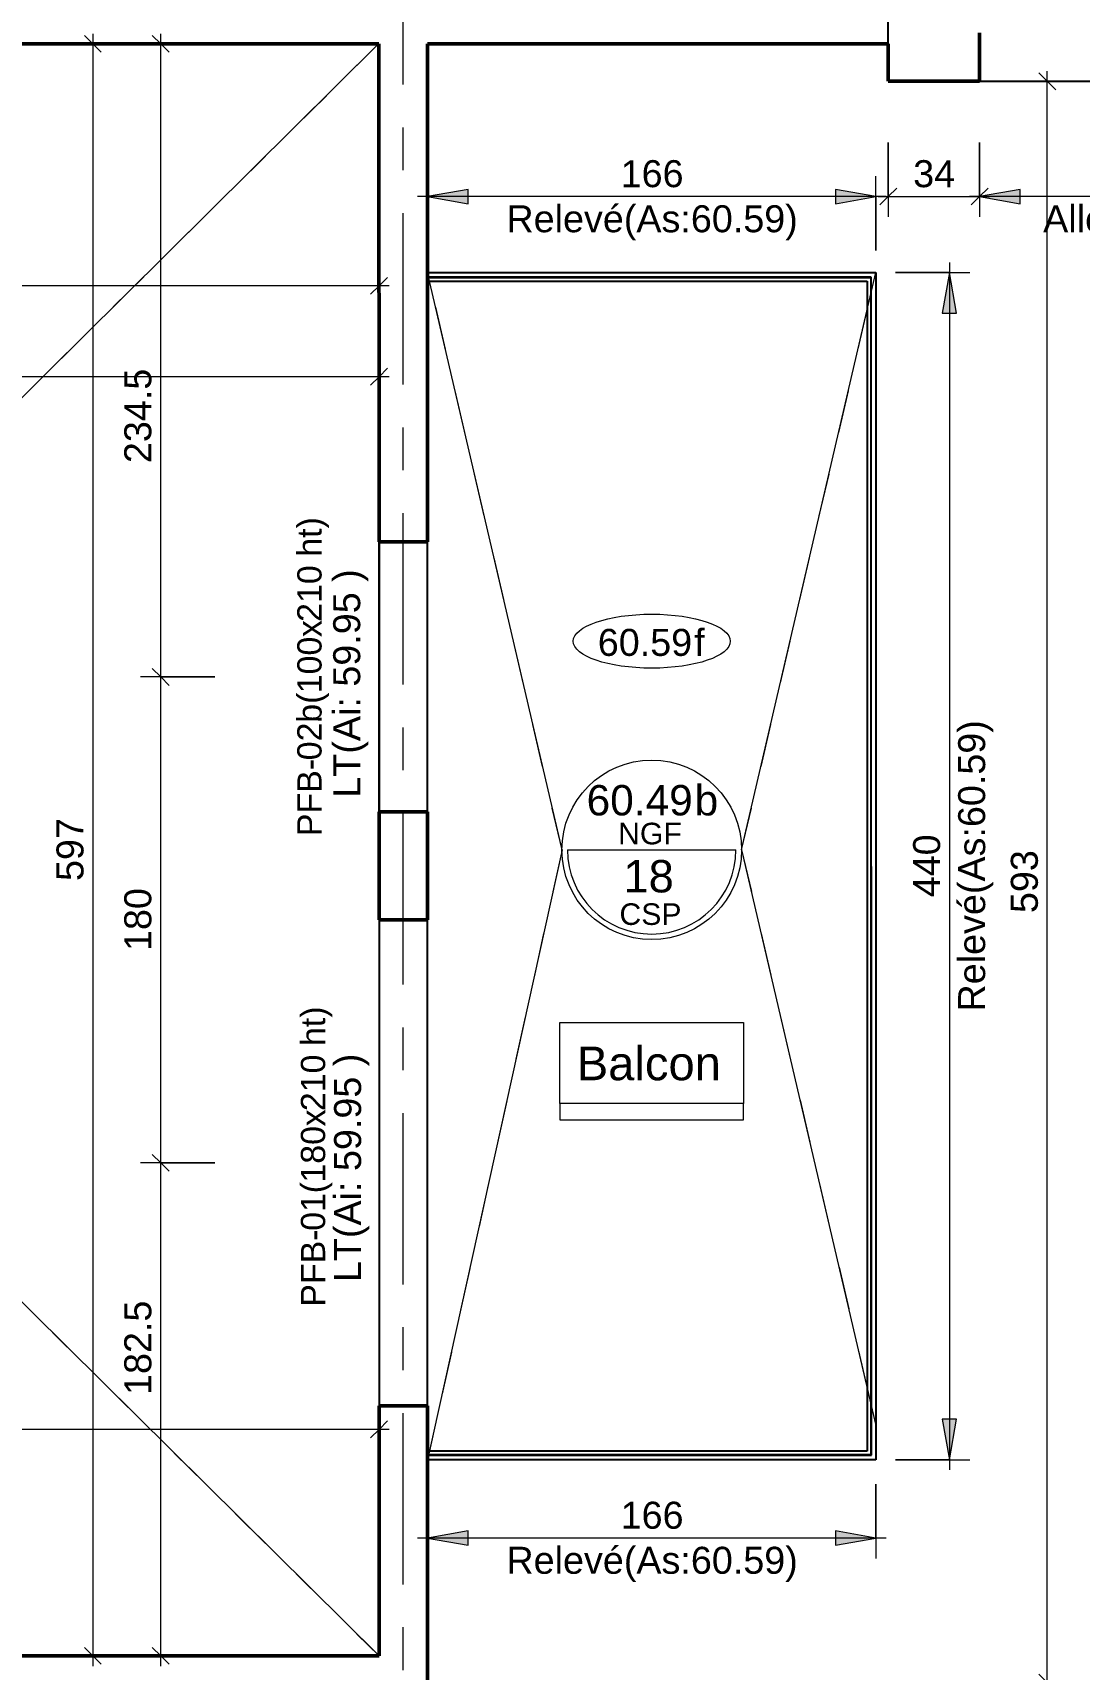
# Model space of a CAD drawing. Header units: metres. Extents: x 399 to 3028, y -427 to 863.
# Drawn here: x 420.51 to 424.38, y -398.77 to -392.7 of the extents above; entities that cross this region are included whole.
import ezdxf

# ---------------------------------------------------------------- set-up
doc = ezdxf.new("R2010")
doc.units = ezdxf.units.M
doc.linetypes.add('Ligne de quadrillage', pattern=[1.11125, 0.635, -0.15875, 0.15875, -0.15875])
doc.linetypes.add('Tiret', pattern=[0.3175, 0.15875, -0.15875])
for name, color, linetype, lineweight in [('A-ANNO-DIMS', 211, 'Continuous', 9), ('A-ANNO-DIMS-50', 211, 'Continuous', 9), ('A-DETL', 90, 'Continuous', 18), ('A-DETL-GENF', 92, 'Continuous', 18), ('A-DOOR-IDEN', 31, 'Continuous', 18), ('A-FLOR', 192, 'Continuous', 18), ('A-WALL', 113, 'Continuous', 18), ('G-ANNO-DIMS', 111, 'Continuous', 9), ('G-ANNO-TEXT', 231, 'Continuous', 9), ('S-FLOR-SYMB', 171, 'Continuous', 9), ('S-GRID', 1, 'Continuous', 9)]:
    doc.layers.add(name, color=color, linetype=linetype, lineweight=lineweight)
doc.styles.add('Arial', font='arial.ttf', dxfattribs={"height": 0.1})
doc.styles.add('Arial_10', font='arial.ttf', dxfattribs={"height": 0.12})
doc.styles.add('Arial_11', font='arial.ttf', dxfattribs={"height": 0.125})
doc.styles.add('Arial_6', font='arial.ttf', dxfattribs={"height": 0.09})
doc.styles.add('Arial_8', font='arial.ttf', dxfattribs={"height": 0.0016})
doc.styles.add('Arial_9', font='arial.ttf', dxfattribs={"height": 0.1125})
doc.dimstyles.new('AES-_COTATION_1_50', dxfattribs={"dimscale": 0.3048, "dimtxt": 0.102026, "dimasz": 0.205052, "dimexe": 0.246063, "dimexo": 0.0625, "dimgap": 0.016404, "dimtad": 1, "dimdec": 1, "dimlfac": 100, "dimrnd": 0.5, "dimdsep": 46, "dimtxsty": 'Arial', "dimblk1": 'OBLIQUE', "dimblk2": 'OBLIQUE', "dimsah": 1, "dimcen": 0.09, "dimdle": 0.123031, "dimazin": 0, "dimtfac": 1, "dimtdec": 4, "dimtix": 1, "dimtmove": 0, "dimatfit": 3, "dimfxl": 0.656168, "dimfxlon": 1, "dimtvp": 1, "dimtolj": 1, "dimtzin": 0, "dimarcsym": 2})
doc.dimstyles.new('AES-_COTATION_1_50_1', dxfattribs={"dimscale": 0.3048, "dimtxt": 0.102026, "dimasz": 0.205052, "dimexe": 0.246063, "dimexo": 0.0625, "dimgap": 0.016404, "dimtad": 1, "dimdec": 1, "dimlfac": 100, "dimrnd": 0.5, "dimdsep": 46, "dimtxsty": 'Arial', "dimblk1": 'OBLIQUE', "dimblk2": 'OBLIQUE', "dimsah": 1, "dimcen": 0.09, "dimdle": 0.123031, "dimazin": 0, "dimtfac": 1, "dimtdec": 4, "dimtix": 1, "dimtmove": 2, "dimatfit": 3, "dimfxl": 0.656168, "dimfxlon": 1, "dimtvp": 1, "dimtolj": 1, "dimtzin": 0, "dimarcsym": 2})
doc.dimstyles.new('AES-_COTATION_1_50_2', dxfattribs={"dimscale": 0.3048, "dimtxt": 0.102026, "dimasz": 0.205052, "dimexe": 0.246063, "dimexo": 0.0625, "dimgap": 0.016404, "dimtad": 1, "dimdec": 1, "dimlfac": 100, "dimrnd": 0.5, "dimdsep": 46, "dimtxsty": 'Arial', "dimblk1": 'OBLIQUE', "dimblk2": 'OBLIQUE', "dimsah": 1, "dimcen": 0.09, "dimdle": 0.123031, "dimazin": 0, "dimtfac": 1, "dimtdec": 4, "dimtix": 1, "dimtmove": 0, "dimatfit": 3, "dimfxl": 0.656168, "dimfxlon": 1, "dimtvp": 1, "dimtolj": 1, "dimtzin": 0, "dimarcsym": 2})
doc.dimstyles.new('AES-_COTATION_1_50_3', dxfattribs={"dimscale": 0.3048, "dimtxt": 0.102026, "dimasz": 0.205052, "dimexe": 0.246063, "dimexo": 0.0625, "dimgap": 0.016404, "dimtad": 1, "dimdec": 1, "dimlfac": 100, "dimrnd": 0.5, "dimdsep": 46, "dimtxsty": 'Arial', "dimblk1": 'OBLIQUE', "dimblk2": 'OBLIQUE', "dimsah": 1, "dimcen": 0.09, "dimdle": 0.123031, "dimazin": 0, "dimtfac": 1, "dimtdec": 4, "dimtix": 1, "dimtmove": 0, "dimatfit": 3, "dimfxl": 0.656168, "dimfxlon": 1, "dimtvp": 1, "dimtolj": 1, "dimtzin": 0, "dimarcsym": 2})
doc.dimstyles.new('AES-_COTATION_Allège_1_50', dxfattribs={"dimscale": 0.3048, "dimtxt": 0.102026, "dimasz": 0.492126, "dimexe": 0.246063, "dimexo": 0.0625, "dimgap": 0.016404, "dimtad": 1, "dimdec": 1, "dimlfac": 100, "dimrnd": 0.5, "dimdsep": 46, "dimtxsty": 'Arial', "dimsah": 1, "dimcen": 0.09, "dimdle": 0.123031, "dimazin": 0, "dimtfac": 1, "dimtdec": 4, "dimtix": 1, "dimtmove": 0, "dimatfit": 3, "dimfxl": 0.656168, "dimfxlon": 1, "dimtvp": 1, "dimtolj": 1, "dimtzin": 0, "dimarcsym": 2})

# ---------------------------------------------------------------- blocks, each defined once
blk = doc.blocks.new('AES-Etiquette Dalle CSP brut vide - Dalle bidirectionnelle-1788755-AES_EXE_BET_TZ_R_1_COF_0100-Plan coffrage PH R_1 Diffusion')
at = {"layer": 'S-FLOR-SYMB'}
blk.add_line((-0.00624, 0), (0.00624, 0), dxfattribs=at)
blk.add_circle((0, 0), 0.00665, dxfattribs=at)
blk.add_arc((0, 0), 0.00624, 180, 360, dxfattribs=at)
at = {"layer": 'S-FLOR-SYMB', "char_height": 0.0016, "attachment_point": 1, "style": 'Arial_8'}
for s, insert, width in [('NGF', (-0.00249, 0.00201), 0.0058523), ('CSP', (-0.00239, -0.00396), 0.005692)]:
    blk.add_mtext(s, dxfattribs=dict(at, insert=insert, width=width))
blk = doc.blocks.new('DIMBLOCK52-AES_EXE_BET_TZ_R_1_COF_0100-Plan coffrage PH R_1 Diffusion')
at = {"layer": 'A-ANNO-DIMS-50', "transparency": 16777216}
for p, q in [((421.1822, -396.8896), (420.9072, -396.8896)), ((420.9822, -396.8896), (420.9509, -396.8583)), ((420.9822, -398.7536), (420.9822, -396.8896)), ((420.9822, -396.8896), (421.0134, -396.9208)), ((420.9822, -396.8896), (421.1822, -396.8896)), ((420.7822, -398.7161), (421.0572, -398.7161)), ((420.9822, -398.7161), (420.7822, -398.7161)), ((420.9822, -398.7161), (420.9509, -398.6848)), ((420.9822, -398.7161), (421.0134, -398.7473))]:
    blk.add_line(p, q, dxfattribs=at)
at = {"layer": 'A-ANNO-DIMS-50', "color": 0, "transparency": 16777216, "insert": (420.8473, -397.7496), "char_height": 0.1, "width": 0.416266, "attachment_point": 1, "rotation": 90, "line_spacing_factor": 0.941778, "style": 'Arial'}
blk.add_mtext('182.5', dxfattribs=at)
blk = doc.blocks.new('_Oblique')
at = {"color": 0, "linetype": 'ByBlock', "lineweight": -2}
blk.add_line((-0.5, -0.5), (0.5, 0.5), dxfattribs=at)
blk = doc.blocks.new('DIMBLOCK53-AES_EXE_BET_TZ_R_1_COF_0100-Plan coffrage PH R_1 Diffusion')
at = {"layer": 'A-ANNO-DIMS-50', "transparency": 16777216}
for p, q in [((420.9821, -395.0896), (420.9509, -395.0583)), ((421.1821, -395.0896), (420.9071, -395.0896)), ((420.9822, -396.8896), (420.9821, -395.0896)), ((420.9821, -395.0896), (421.0134, -395.1208)), ((420.9821, -395.0896), (421.1821, -395.0896)), ((421.1822, -396.8896), (420.9072, -396.8896)), ((420.9822, -396.8896), (420.9509, -396.8583)), ((420.9822, -396.8896), (421.0134, -396.9208)), ((420.9822, -396.8896), (421.1822, -396.8896))]:
    blk.add_line(p, q, dxfattribs=at)
at = {"layer": 'A-ANNO-DIMS-50', "color": 0, "transparency": 16777216, "insert": (420.8473, -396.105), "char_height": 0.1, "width": 0.276883, "attachment_point": 1, "rotation": 90, "line_spacing_factor": 0.941778, "style": 'Arial'}
blk.add_mtext('180', dxfattribs=at)
blk = doc.blocks.new('DIMBLOCK54-AES_EXE_BET_TZ_R_1_COF_0100-Plan coffrage PH R_1 Diffusion')
at = {"layer": 'A-ANNO-DIMS-50', "transparency": 16777216}
for p, q in [((420.9821, -392.7445), (420.9508, -392.7133)), ((420.9821, -395.0896), (420.9821, -392.707)), ((420.7821, -392.7445), (421.0571, -392.7445)), ((420.9821, -392.7445), (420.7821, -392.7445)), ((420.9821, -392.7445), (421.0133, -392.7757)), ((420.9821, -395.0896), (420.9509, -395.0583)), ((421.1821, -395.0896), (420.9071, -395.0896)), ((420.9821, -395.0896), (421.0134, -395.1208)), ((420.9821, -395.0896), (421.1821, -395.0896))]:
    blk.add_line(p, q, dxfattribs=at)
at = {"layer": 'A-ANNO-DIMS-50', "color": 0, "transparency": 16777216, "insert": (420.8473, -394.2975), "char_height": 0.1, "width": 0.416266, "attachment_point": 1, "rotation": 90, "line_spacing_factor": 0.941778, "style": 'Arial'}
blk.add_mtext('234.5', dxfattribs=at)
blk = doc.blocks.new('DIMBLOCK77-AES_EXE_BET_TZ_R_1_COF_0100-Plan coffrage PH R_1 Diffusion')
at = {"layer": 'A-ANNO-DIMS-50', "transparency": 16777216}
for points in [[(421.9707, -393.3102), (422.1207, -393.3367), (422.1207, -393.2838)], [(423.6312, -393.3102), (423.4812, -393.2838), (423.4812, -393.3367)]]:
    blk.add_hatch(color=256, dxfattribs=at).paths.add_polyline_path(points)
for p, q in [((421.9707, -393.5102), (421.9707, -393.2352)), ((423.6312, -393.5102), (423.6312, -393.2352)), ((423.6687, -393.3102), (421.9332, -393.3102)), ((422.1207, -393.2838), (421.9707, -393.3102)), ((421.9707, -393.3102), (422.1207, -393.3367)), ((421.9707, -393.3102), (421.9707, -393.5102)), ((422.1207, -393.3367), (422.1207, -393.2838)), ((423.6312, -393.3102), (423.4812, -393.2838)), ((423.4812, -393.2838), (423.4812, -393.3367)), ((423.4812, -393.3367), (423.6312, -393.3102)), ((423.6312, -393.3102), (423.6312, -393.5102))]:
    blk.add_line(p, q, dxfattribs=at)
at = {"layer": 'A-ANNO-DIMS-50', "color": 0, "transparency": 16777216, "char_height": 0.1, "attachment_point": 1, "rotation": 0.00085, "line_spacing_factor": 0.941778, "style": 'Arial'}
for s, insert, width in [('166', (422.6856, -393.1754), 0.276883), ('Relevé(As:60.59)', (422.2626, -393.3424), 1.292119)]:
    blk.add_mtext(s, dxfattribs=dict(at, insert=insert, width=width))
blk = doc.blocks.new('DIMBLOCK78-AES_EXE_BET_TZ_R_1_COF_0100-Plan coffrage PH R_1 Diffusion')
at = {"layer": 'A-ANNO-DIMS-50', "transparency": 16777216}
for points in [[(423.9036, -393.5915), (423.8771, -393.7415), (423.93, -393.7415)], [(423.9036, -397.9898), (423.93, -397.8398), (423.8771, -397.8398)]]:
    blk.add_hatch(color=256, dxfattribs=at).paths.add_polyline_path(points)
for p, q in [((423.9036, -393.554), (423.9036, -398.0273)), ((423.7036, -393.5915), (423.9786, -393.5915)), ((423.9036, -393.5915), (423.7036, -393.5915)), ((423.9036, -393.5915), (423.8771, -393.7415)), ((423.93, -393.7415), (423.9036, -393.5915)), ((423.8771, -393.7415), (423.93, -393.7415)), ((423.93, -397.8398), (423.8771, -397.8398)), ((423.8771, -397.8398), (423.9036, -397.9898)), ((423.9036, -397.9898), (423.93, -397.8398)), ((423.7036, -397.9898), (423.9786, -397.9898)), ((423.9036, -397.9898), (423.7036, -397.9898))]:
    blk.add_line(p, q, dxfattribs=at)
at = {"layer": 'A-ANNO-DIMS-50', "color": 0, "transparency": 16777216, "char_height": 0.1, "attachment_point": 1, "rotation": 90, "line_spacing_factor": 0.941778, "style": 'Arial'}
for s, insert, width in [('Relevé(As:60.59)', (423.9357, -396.329), 1.292119), ('440', (423.7688, -395.906), 0.276883)]:
    blk.add_mtext(s, dxfattribs=dict(at, insert=insert, width=width))
blk = doc.blocks.new('DIMBLOCK379-AES_EXE_BET_TZ_R_1_COF_0100-Plan coffrage PH R_1 Diffusion')
at = {"layer": 'A-ANNO-DIMS-50', "transparency": 16777216}
for p, q in [((423.677, -393.1102), (423.677, -393.3852)), ((423.677, -393.3102), (423.677, -393.1102)), ((424.0153, -393.1102), (424.0153, -393.3852)), ((424.0153, -393.3102), (424.0153, -393.1102)), ((423.6395, -393.3102), (424.0528, -393.3102)), ((423.677, -393.3102), (423.6458, -393.3414)), ((423.677, -393.3102), (423.7083, -393.2789)), ((424.0153, -393.3102), (423.984, -393.3414)), ((424.0153, -393.3102), (424.0465, -393.2789))]:
    blk.add_line(p, q, dxfattribs=at)
at = {"layer": 'A-ANNO-DIMS-50', "color": 0, "transparency": 16777216, "insert": (423.7692, -393.1754), "char_height": 0.1, "width": 0.184588, "attachment_point": 1, "line_spacing_factor": 0.941778, "style": 'Arial'}
blk.add_mtext('34', dxfattribs=at)
blk = doc.blocks.new('DIMBLOCK380-AES_EXE_BET_TZ_R_1_COF_0100-Plan coffrage PH R_1 Diffusion')
at = {"layer": 'A-ANNO-DIMS-50', "transparency": 16777216}
for points in [[(424.0153, -393.3102), (424.1653, -393.3367), (424.1653, -393.2838)], [(425.5153, -393.3102), (425.3653, -393.2837), (425.3653, -393.3366)]]:
    blk.add_hatch(color=256, dxfattribs=at).paths.add_polyline_path(points)
for p, q in [((424.0153, -393.1102), (424.0153, -393.3852)), ((424.0153, -393.3102), (424.0153, -393.1102)), ((425.5153, -393.1102), (425.5153, -393.3852)), ((425.5153, -393.3102), (425.5153, -393.1102)), ((425.5528, -393.3102), (423.9778, -393.3102)), ((424.1653, -393.2838), (424.0153, -393.3102)), ((424.0153, -393.3102), (424.1653, -393.3367)), ((424.1653, -393.3367), (424.1653, -393.2838)), ((425.5153, -393.3102), (425.3653, -393.2837)), ((425.3653, -393.2837), (425.3653, -393.3366)), ((425.3653, -393.3366), (425.5153, -393.3102))]:
    blk.add_line(p, q, dxfattribs=at)
at = {"layer": 'A-ANNO-DIMS-50', "color": 0, "transparency": 16777216, "char_height": 0.1, "attachment_point": 1, "rotation": 0.00085, "line_spacing_factor": 0.941778, "style": 'Arial'}
for s, insert, width in [('150', (424.6499, -393.1754), 0.276883), ('Allége(As:60.59)', (424.2505, -393.3424), 1.235613)]:
    blk.add_mtext(s, dxfattribs=dict(at, insert=insert, width=width))
blk = doc.blocks.new('DIMBLOCK611-AES_EXE_BET_TZ_R_1_COF_0100-Plan coffrage PH R_1 Diffusion')
at = {"layer": 'A-ANNO-DIMS-50', "transparency": 16777216}
for p, q in [((420.7309, -392.7445), (420.6997, -392.7132)), ((420.7309, -392.707), (420.7309, -398.7536)), ((420.9309, -392.7445), (420.6559, -392.7445)), ((420.7309, -392.7445), (420.7622, -392.7757)), ((420.7309, -392.7445), (420.9309, -392.7445)), ((420.9309, -398.7161), (420.6559, -398.7161)), ((420.7309, -398.7161), (420.6997, -398.6848)), ((420.7309, -398.7161), (420.7622, -398.7473)), ((420.7309, -398.7161), (420.9309, -398.7161))]:
    blk.add_line(p, q, dxfattribs=at)
at = {"layer": 'A-ANNO-DIMS-50', "color": 0, "transparency": 16777216, "insert": (420.5961, -395.8457), "char_height": 0.1, "width": 0.276883, "attachment_point": 1, "rotation": 90, "line_spacing_factor": 0.941778, "style": 'Arial'}
blk.add_mtext('597', dxfattribs=at)
blk = doc.blocks.new('DIMBLOCK726-AES_EXE_BET_TZ_R_1_COF_0100-Plan coffrage PH R_1 Diffusion')
at = {"layer": 'A-ANNO-DIMS-50', "transparency": 16777216}
for p, q in [((415.823, -393.4409), (415.823, -393.7159)), ((415.823, -393.6409), (415.823, -393.4409)), ((421.7907, -393.8408), (421.7907, -393.5658)), ((415.823, -393.6409), (415.8542, -393.6096)), ((421.7907, -393.6408), (421.8219, -393.6095)), ((415.823, -393.6409), (415.7917, -393.6721)), ((421.8282, -393.6408), (415.823, -393.6409)), ((421.7907, -393.6408), (421.7594, -393.672)), ((421.7907, -393.6408), (421.7907, -393.8408))]:
    blk.add_line(p, q, dxfattribs=at)
at = {"layer": 'A-ANNO-DIMS-50', "color": 0, "transparency": 16777216, "insert": (418.6914, -393.506), "char_height": 0.1, "width": 0.276883, "attachment_point": 1, "rotation": 0.00085, "line_spacing_factor": 0.941778, "style": 'Arial'}
blk.add_mtext('597', dxfattribs=at)
blk = doc.blocks.new('DIMBLOCK729-AES_EXE_BET_TZ_R_1_COF_0100-Plan coffrage PH R_1 Diffusion')
at = {"layer": 'A-ANNO-DIMS-50', "transparency": 16777216}
for p, q in [((415.0967, -394.1776), (415.0967, -393.9026)), ((421.7907, -394.1775), (421.7907, -393.9025)), ((421.8282, -393.9775), (415.0592, -393.9776)), ((415.0967, -393.9776), (415.0655, -394.0089)), ((415.0967, -393.9776), (415.128, -393.9464)), ((415.0967, -393.9776), (415.0967, -394.1776)), ((421.7907, -393.9775), (421.7594, -394.0088)), ((421.7907, -393.9775), (421.8219, -393.9463)), ((421.7907, -393.9775), (421.7907, -394.1775))]:
    blk.add_line(p, q, dxfattribs=at)
at = {"layer": 'A-ANNO-DIMS-50', "color": 0, "transparency": 16777216, "insert": (418.2702, -393.8428), "char_height": 0.1, "width": 0.416266, "attachment_point": 1, "rotation": 0.00085, "line_spacing_factor": 0.941778, "style": 'Arial'}
blk.add_mtext('669.5', dxfattribs=at)
blk = doc.blocks.new('DIMBLOCK730-AES_EXE_BET_TZ_R_1_COF_0100-Plan coffrage PH R_1 Diffusion')
at = {"layer": 'A-ANNO-DIMS-50', "transparency": 16777216}
for p, q in [((417.473, -398.0771), (417.473, -397.8021)), ((421.7907, -398.0771), (421.7907, -397.8021)), ((417.473, -397.8771), (417.5043, -397.8459)), ((421.7907, -397.8771), (421.822, -397.8458)), ((417.473, -397.8771), (417.4418, -397.9084)), ((421.8282, -397.8771), (417.473, -397.8771)), ((417.473, -397.8771), (417.473, -398.0771)), ((421.7907, -397.8771), (421.7595, -397.9083)), ((421.7907, -397.8771), (421.7907, -398.0771))]:
    blk.add_line(p, q, dxfattribs=at)
at = {"layer": 'A-ANNO-DIMS-50', "color": 0, "transparency": 16777216, "insert": (419.5165, -397.7423), "char_height": 0.1, "width": 0.276883, "attachment_point": 1, "rotation": 0.00085, "line_spacing_factor": 0.941778, "style": 'Arial'}
blk.add_mtext('432', dxfattribs=at)
blk = doc.blocks.new('DIMBLOCK794-AES_EXE_BET_TZ_R_1_COF_0100-Plan coffrage PH R_1 Diffusion')
at = {"layer": 'A-ANNO-DIMS-50', "transparency": 16777216}
for p, q in [((424.0656, -392.8832), (424.3406, -392.8832)), ((424.2656, -392.8832), (424.0656, -392.8832)), ((424.2656, -392.8832), (424.2344, -392.852)), ((424.2656, -398.8148), (424.2656, -392.8457)), ((424.2656, -392.8832), (424.2969, -392.9145)), ((424.2656, -398.8148), (424.2344, -398.7836)), ((424.0656, -398.8148), (424.3406, -398.8148)), ((424.2656, -398.8148), (424.0656, -398.8148)), ((424.2656, -398.8148), (424.2969, -398.8461))]:
    blk.add_line(p, q, dxfattribs=at)
at = {"layer": 'A-ANNO-DIMS-50', "color": 0, "transparency": 16777216, "insert": (424.1308, -395.9644), "char_height": 0.1, "width": 0.276883, "attachment_point": 1, "rotation": 90, "line_spacing_factor": 0.941778, "style": 'Arial'}
blk.add_mtext('593', dxfattribs=at)
blk = doc.blocks.new('DIMBLOCK798-AES_EXE_BET_TZ_R_1_COF_0100-Plan coffrage PH R_1 Diffusion')
at = {"layer": 'A-ANNO-DIMS-50', "transparency": 16777216}
for points in [[(421.9707, -398.2798), (422.1207, -398.3062), (422.1207, -398.2533)], [(423.6312, -398.2798), (423.4812, -398.2533), (423.4812, -398.3062)]]:
    blk.add_hatch(color=256, dxfattribs=at).paths.add_polyline_path(points)
for p, q in [((423.6312, -398.0798), (423.6312, -398.3548)), ((423.6312, -398.2798), (423.6312, -398.0798)), ((421.9707, -398.4798), (421.9707, -398.2048)), ((423.6687, -398.2798), (421.9332, -398.2798)), ((422.1207, -398.2533), (421.9707, -398.2798)), ((421.9707, -398.2798), (422.1207, -398.3062)), ((421.9707, -398.2798), (421.9707, -398.4798)), ((422.1207, -398.3062), (422.1207, -398.2533)), ((423.6312, -398.2798), (423.4812, -398.2533)), ((423.4812, -398.2533), (423.4812, -398.3062)), ((423.4812, -398.3062), (423.6312, -398.2798))]:
    blk.add_line(p, q, dxfattribs=at)
at = {"layer": 'A-ANNO-DIMS-50', "color": 0, "transparency": 16777216, "char_height": 0.1, "attachment_point": 1, "rotation": 0.00085, "line_spacing_factor": 0.941778, "style": 'Arial'}
for s, insert, width in [('166', (422.6856, -398.1449), 0.276883), ('Relevé(As:60.59)', (422.2626, -398.3119), 1.292119)]:
    blk.add_mtext(s, dxfattribs=dict(at, insert=insert, width=width))

msp = doc.modelspace()

# ---------------------------------------------------------------- linework, layer by layer
at = {"layer": 'A-DETL', "color": 51}
for p, q in [((418.7771, -395.7303), (421.7906, -392.7433)), ((422.4686, -395.7303), (421.9707, -393.5915)), ((423.1338, -395.7303), (423.6312, -393.5915)), ((418.7771, -395.7303), (421.7907, -398.7161)), ((422.4686, -395.7303), (421.9707, -397.9898)), ((423.1338, -395.7303), (423.6312, -397.8624))]:
    msp.add_line(p, q, dxfattribs=at)
at = {"layer": 'A-DETL', "linetype": 'Tiret'}
for p, q in [((418.7771, -395.7303), (421.7906, -392.7433)), ((422.4686, -395.7303), (421.9707, -393.5915)), ((423.1338, -395.7303), (423.6312, -393.5915)), ((418.7771, -395.7303), (421.7907, -398.7161)), ((422.4686, -395.7303), (421.9707, -397.9898)), ((423.1338, -395.7303), (423.6312, -397.8624))]:
    msp.add_line(p, q, dxfattribs=at)
at = {"layer": 'A-DETL'}
for p, q in [((422.4609, -396.3703), (423.1409, -396.3703)), ((422.4609, -396.6703), (422.4609, -396.3703)), ((423.1409, -396.3703), (423.1409, -396.6703)), ((423.1409, -396.6703), (422.4609, -396.6703)), ((422.4609, -396.6703), (422.4609, -396.7303)), ((423.1409, -396.6703), (422.4609, -396.6703)), ((423.1409, -396.7303), (423.1409, -396.6703)), ((422.4609, -396.7303), (423.1409, -396.7303))]:
    msp.add_line(p, q, dxfattribs=at)
at = {"layer": 'A-DETL', "color": 51}
msp.add_ellipse((422.8008, -394.9572), major_axis=(-0.2909, 0), ratio=0.343791, dxfattribs=at)
at = {"layer": 'A-DETL-GENF', "linetype": 'Tiret'}
for p, q in [((423.1409, -396.6703), (422.4609, -396.6703)), ((422.4609, -396.6703), (422.4609, -396.7303)), ((423.1409, -396.7303), (423.1409, -396.6703)), ((422.4609, -396.7303), (423.1409, -396.7303))]:
    msp.add_line(p, q, dxfattribs=at)
at = {"layer": 'A-FLOR', "color": 31, "lineweight": 25}
for p, q in [((415.0967, -392.7445), (421.7906, -392.7445)), ((421.7906, -392.7445), (421.7907, -398.7161)), ((421.9707, -393.5915), (423.631, -393.5915)), ((421.9707, -393.6085), (421.9707, -393.5915)), ((423.614, -393.6085), (421.9707, -393.6085)), ((421.9707, -393.6085), (421.9707, -393.6105)), ((421.9707, -393.6105), (421.9707, -393.6235)), ((421.9707, -393.6105), (423.612, -393.6105)), ((421.9707, -397.9578), (421.9707, -393.6235)), ((421.9707, -393.6235), (423.599, -393.6235)), ((423.599, -393.6235), (423.5992, -397.9578)), ((423.614, -393.6085), (423.612, -393.6105)), ((423.612, -393.6105), (423.6122, -397.9708)), ((423.6142, -397.9728), (423.614, -393.6085)), ((423.631, -393.5915), (423.6312, -397.9898)), ((423.5992, -397.9578), (421.9707, -397.9578)), ((421.9707, -397.9578), (421.9707, -397.9708)), ((421.9707, -397.9708), (421.9707, -397.9728)), ((423.6122, -397.9708), (421.9707, -397.9708)), ((421.9707, -397.9898), (421.9707, -397.9728)), ((421.9707, -397.9728), (423.6142, -397.9728)), ((423.6312, -397.9898), (421.9707, -397.9898)), ((423.6142, -397.9728), (423.6122, -397.9708)), ((421.7907, -398.7161), (410.6707, -398.7163))]:
    msp.add_line(p, q, dxfattribs=at)
at = {"layer": 'A-WALL', "color": 3, "lineweight": 25}
for p, q in [((423.677, -392.7445), (423.677, -392.5645)), ((423.677, -392.7445), (423.677, -392.5645)), ((424.0153, -392.8832), (425.5152, -392.8832)), ((421.7907, -394.5896), (421.7907, -395.5896)), ((421.9707, -395.5896), (421.9707, -394.5896)), ((421.7907, -395.9896), (421.7907, -397.7896)), ((421.9707, -397.7895), (421.9707, -395.9896))]:
    msp.add_line(p, q, dxfattribs=at)
at = {"layer": 'A-WALL', "color": 2, "lineweight": 50}
for p, q in [((424.0153, -392.7032), (424.0153, -392.8832)), ((421.7906, -392.7445), (415.0967, -392.7445)), ((421.7907, -394.5896), (421.7906, -392.7445)), ((423.677, -392.7445), (421.9706, -392.7445)), ((421.9706, -392.7445), (421.9707, -394.5896)), ((423.677, -392.8832), (423.677, -392.7445)), ((423.857, -392.8832), (423.677, -392.8832)), ((424.0153, -392.8832), (423.857, -392.8832)), ((421.9707, -394.5896), (421.7907, -394.5896)), ((421.7907, -395.9896), (421.7907, -395.5896)), ((421.7907, -395.5896), (421.9707, -395.5896)), ((421.9707, -395.5896), (421.9707, -395.9896)), ((421.9707, -395.9896), (421.7907, -395.9896)), ((421.7907, -398.7161), (421.7907, -397.7896)), ((421.7907, -397.7896), (421.9707, -397.7896)), ((421.9707, -397.7896), (421.9707, -399.8669)), ((410.6707, -398.7163), (421.7907, -398.7161))]:
    msp.add_line(p, q, dxfattribs=at)
at = {"layer": 'S-GRID', "linetype": 'Ligne de quadrillage'}
msp.add_line((421.8811, -424.0102), (421.8805, -380.1748), dxfattribs=at)

# ---------------------------------------------------------------- block references
at = {"layer": 'S-FLOR-SYMB', "xscale": 49.99999999999996, "yscale": 49.99999999999996, "zscale": 49.99999999999996}
msp.add_blockref('AES-Etiquette Dalle CSP brut vide - Dalle bidirectionnelle-1788755-AES_EXE_BET_TZ_R_1_COF_0100-Plan coffrage PH R_1 Diffusion', (422.8008, -395.7303), dxfattribs=at)

# ---------------------------------------------------------------- texts
at = {"layer": 'A-DOOR-IDEN', "lineweight": 9, "char_height": 0.09, "attachment_point": 1, "rotation": 90, "style": 'Arial_6'}
for s, insert, width in [('ht)', (421.488, -394.6443), 0.172363), ('210 ', (421.488, -394.8858), 0.292616), ('\\fArial|b0|i0|c178|p34|;x', (421.488, -394.942), 0.068143), ('100', (421.488, -395.1503), 0.252532), ('b(', (421.488, -395.2595), 0.132278), ('02', (421.488, -395.3984), 0.168354), ('PFB-', (421.488, -395.6795), 0.340717), ('ht)', (421.5013, -396.4569), 0.172363), ('210 ', (421.5013, -396.6983), 0.292616), ('\\fArial|b0|i0|c178|p34|;x', (421.5013, -396.7545), 0.068143), ('180', (421.5013, -396.9629), 0.252532), ('\\fArial|b0|i0|c178|p34|;(', (421.5013, -397.0026), 0.048101), ('01', (421.5013, -397.1415), 0.168354), ('PFB-', (421.5013, -397.4226), 0.340717)]:
    msp.add_mtext(s, dxfattribs=dict(at, insert=insert, width=width))
at = {"layer": 'G-ANNO-DIMS', "char_height": 0.1, "width": 1.011239, "attachment_point": 1, "rotation": 90, "line_spacing_factor": 0.941778, "style": 'Arial'}
for insert in [(421.621, -395.537), (421.6243, -397.3314)]:
    msp.add_mtext('LT(Ai: 59.95 )', dxfattribs=dict(at, insert=insert))
at = {"layer": 'G-ANNO-TEXT', "color": 41, "char_height": 0.1, "attachment_point": 1, "style": 'Arial'}
for s, insert, width in [('60.59', (422.601, -394.9117), 0.432911), ('\\fArial|b0|i0|c178|p34|;f', (422.9582, -394.9117), 0.05211)]:
    msp.add_mtext(s, dxfattribs=dict(at, insert=insert, width=width))
at = {"layer": 'G-ANNO-TEXT', "color": 7, "insert": (422.5231, -396.4587), "char_height": 0.125, "width": 0.637342, "attachment_point": 1, "style": 'Arial_11'}
msp.add_mtext('Balcon', dxfattribs=at)
at = {"layer": 'S-FLOR-SYMB', "attachment_point": 1}
for s, insert, char_height, width, style in [('60.49', (422.5595, -395.4901), 0.1125, 0.485021, 'Arial_9'), ('\\fArial|b0|i0|c178|p34|;b', (422.9597, -395.4901), 0.1125, 0.108228, 'Arial_9'), ('18', (422.6961, -395.7678), 0.12, 0.224472, 'Arial_10')]:
    msp.add_mtext(s, dxfattribs=dict(at, insert=insert, char_height=char_height, width=width, style=style))

# ---------------------------------------------------------------- dimensions: what is measured, and where the dimension line sits
at = {"layer": 'A-ANNO-DIMS'}
for base, p1, p2, angle, dimstyle, override, picture, middle in [((420.7309, -398.7161), (420.9309, -392.7445), (420.9309, -398.7161), 90, 'AES-_COTATION_1_50_2', {"dimpost": '<>', "dimfxl": 5.971583}, 'DIMBLOCK611-AES_EXE_BET_TZ_R_1_COF_0100-Plan coffrage PH R_1 Diffusion', (420.6749, -395.7303)), ((424.2656, -392.8832), (424.0656, -398.8148), (424.0656, -392.8832), 90, 'AES-_COTATION_1_50_3', {"dimpost": '<>', "dimfxl": 5.931603}, 'DIMBLOCK794-AES_EXE_BET_TZ_R_1_COF_0100-Plan coffrage PH R_1 Diffusion', (424.2095, -395.849)), ((415.823, -393.6409), (421.7907, -393.8408), (415.823, -393.4409), 0.00085, 'AES-_COTATION_1_50_3', {"dimpost": '<>', "dimfxl": 5.981091}, 'DIMBLOCK726-AES_EXE_BET_TZ_R_1_COF_0100-Plan coffrage PH R_1 Diffusion', (418.8068, -393.5848)), ((415.0967, -393.9776), (421.7907, -394.1775), (415.0967, -394.1776), 0.00085, 'AES-_COTATION_1_50_3', {"dimpost": '<>', "dimfxl": 6.693955}, 'DIMBLOCK729-AES_EXE_BET_TZ_R_1_COF_0100-Plan coffrage PH R_1 Diffusion', (418.4437, -393.9215)), ((420.9821, -395.0896), (421.1822, -396.8896), (421.1821, -395.0896), 270.00102, 'AES-_COTATION_1_50', {"dimpost": '<>', "dimfxl": 1.8}, 'DIMBLOCK53-AES_EXE_BET_TZ_R_1_COF_0100-Plan coffrage PH R_1 Diffusion', (421.0382, -395.9896)), ((417.473, -397.8771), (421.7907, -398.0771), (417.473, -398.0771), 0.00085, 'AES-_COTATION_1_50_3', {"dimpost": '<>', "dimfxl": 4.317673}, 'DIMBLOCK730-AES_EXE_BET_TZ_R_1_COF_0100-Plan coffrage PH R_1 Diffusion', (419.6319, -397.821))]:
    dim = msp.add_linear_dim(base=base, p1=p1, p2=p2, angle=angle, dimstyle=dimstyle, override=override, dxfattribs=at)
    dim.commit()
    dim.dimension.update_dxf_attribs({"geometry": picture, "text_midpoint": middle})
for base, p1, p2, override, picture, middle in [((420.9821, -392.7445), (421.1821, -395.0896), (420.7821, -392.7445), {"dimpost": '<>', "dimfxl": 2.378955}, 'DIMBLOCK54-AES_EXE_BET_TZ_R_1_COF_0100-Plan coffrage PH R_1 Diffusion', (420.914, -394.0893)), ((420.9822, -396.8896), (420.7822, -398.7161), (421.1822, -396.8896), {"dimpost": '<>', "dimfxl": 1.86978}, 'DIMBLOCK52-AES_EXE_BET_TZ_R_1_COF_0100-Plan coffrage PH R_1 Diffusion', (420.914, -397.5415))]:
    dim = msp.add_linear_dim(base=base, p1=p1, p2=p2, angle=270.00102, dimstyle='AES-_COTATION_1_50_1', override=override, dxfattribs=at)
    dim.commit()
    dim.dimension.update_dxf_attribs({"geometry": picture, "text_midpoint": middle, "dimtype": 160, "text_rotation": 90})
dim = msp.add_linear_dim(base=(424.0153, -393.3102), p1=(423.677, -393.1102), p2=(424.0153, -393.1102), dimstyle='AES-_COTATION_1_50_2', override={"dimpost": '<>', "dimfxl": 0.338269}, dxfattribs=at)
dim.commit()
dim.dimension.update_dxf_attribs({"geometry": 'DIMBLOCK379-AES_EXE_BET_TZ_R_1_COF_0100-Plan coffrage PH R_1 Diffusion', "text_midpoint": (423.8462, -393.2541)})
for base, p1, p2, angle, text, override, picture, middle in [((424.0153, -393.3102), (425.5153, -393.1102), (424.0153, -393.1102), 0.00085, '<>\\XAllége(As:60.59)', {"dimpost": '<>', "dimfxl": 1.5}, 'DIMBLOCK380-AES_EXE_BET_TZ_R_1_COF_0100-Plan coffrage PH R_1 Diffusion', (424.7653, -393.3102)), ((421.97065, -393.31025), (423.63123, -393.51022), (421.97065, -393.51025), 0.00085, '<>\\XRelevé(As:60.59)', {"dimpost": '<>', "dimfxl": 1.660576}, 'DIMBLOCK77-AES_EXE_BET_TZ_R_1_COF_0100-Plan coffrage PH R_1 Diffusion', (422.80094, -393.31023)), ((423.9036, -397.9898), (423.7036, -393.5915), (423.7036, -397.9898), 270, '<>\\XRelevé(As:60.59)', {"dimpost": '<>', "dimfxl": 4.398298}, 'DIMBLOCK78-AES_EXE_BET_TZ_R_1_COF_0100-Plan coffrage PH R_1 Diffusion', (423.9036, -395.7907)), ((421.9707, -398.2798), (423.6312, -398.0798), (421.9707, -398.4798), 0.00085, '<>\\XRelevé(As:60.59)', {"dimpost": '<>', "dimfxl": 1.707999}, 'DIMBLOCK798-AES_EXE_BET_TZ_R_1_COF_0100-Plan coffrage PH R_1 Diffusion', (422.801, -398.2798))]:
    dim = msp.add_linear_dim(base=base, p1=p1, p2=p2, angle=angle, text=text, dimstyle='AES-_COTATION_Allège_1_50', override=override, dxfattribs=at)
    dim.commit()
    dim.dimension.update_dxf_attribs({"geometry": picture, "text_midpoint": middle})

doc.saveas('drawing.dxf')
